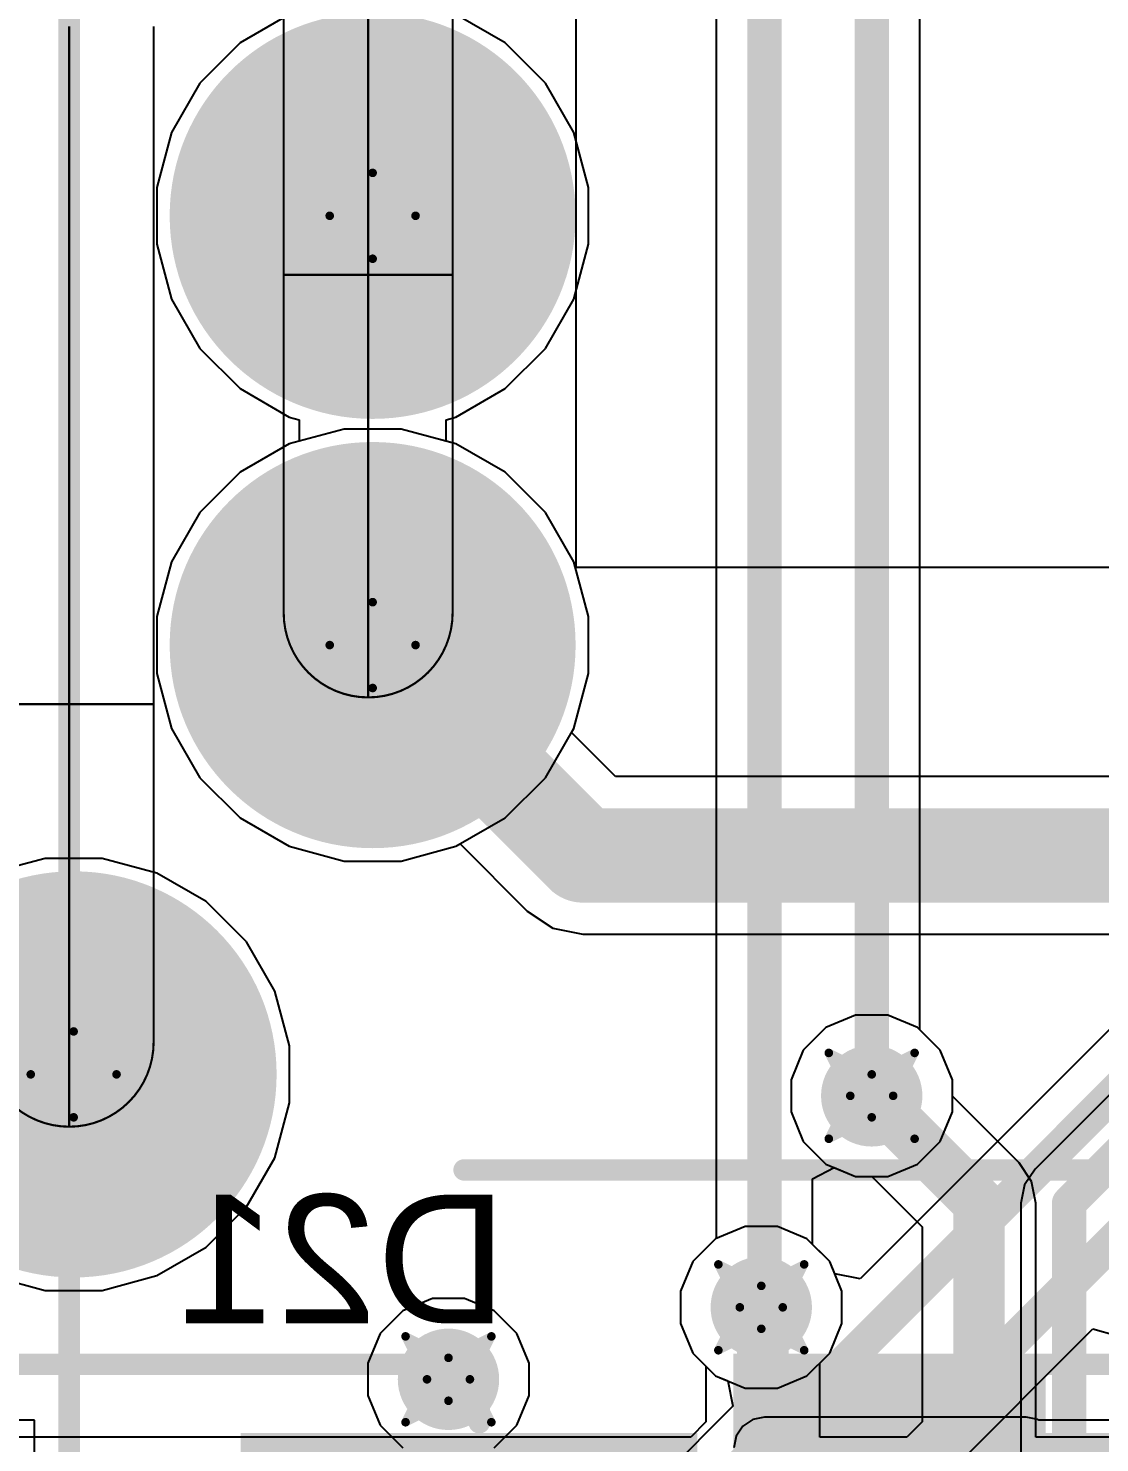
# Model space of a CAD drawing. Header units: inches. Extents: x -6 to 430, y 0 to 90.
# Drawn here: x 22.26 to 28.6, y 34.82 to 43.19 of the extents above; entities that cross this region are included whole.
import ezdxf

# ---------------------------------------------------------------- set-up
doc = ezdxf.new("R2010")
doc.units = ezdxf.units.IN
for name, color, linetype in [('Board_Outline', 56, 'Continuous'), ('Bottom Layer', 5, 'Continuous'), ('Bottom Overlay', 54, 'Continuous'), ('Bottom Solder', 6, 'Continuous'), ('Drill Drawing', 1, 'Continuous'), ('Layer 1', 16, 'Continuous'), ('Layer 2', 76, 'Continuous'), ('Mechanical 1', 6, 'Continuous'), ('Multi-Layer', 9, 'Continuous'), ('Pad Holes', 156, 'Continuous'), ('Top Layer', 1, 'Continuous'), ('Top Overlay', 2, 'Continuous'), ('Top Solder', 216, 'Continuous'), ('Via Holes', 16, 'Continuous')]:
    doc.layers.add(name, color=color, linetype=linetype)
doc.styles.add('Arial', font='', dxfattribs={"height": 0.2})
doc.styles.get('Arial').set_extended_font_data('Arial')

msp = doc.modelspace()

# ---------------------------------------------------------------- hatches: boundary and pattern name
at = {"layer": 'Bottom Layer'}
h = msp.add_hatch(color=5, dxfattribs=at)
edge = h.paths.add_edge_path()
edge.add_arc((24.2966, 42.0796), 1.1, 0, 360)
h = msp.add_hatch(color=5, dxfattribs=at)
edge = h.paths.add_edge_path()
edge.add_arc((24.2966, 39.5396), 1.1, 0, 360)
h = msp.add_hatch(color=5, dxfattribs=at)
edge = h.paths.add_edge_path()
edge.add_arc((22.5266, 36.9996), 1.1, 0, 360)
h = msp.add_hatch(color=5, dxfattribs=at)
edge = h.paths.add_edge_path()
edge.add_arc((27.251, 36.8726), 0.3, 0, 360)
h = msp.add_hatch(color=5, dxfattribs=at)
edge = h.paths.add_edge_path()
edge.add_arc((26.5973, 35.6213), 0.3, 0, 360)
h = msp.add_hatch(color=5, dxfattribs=at)
edge = h.paths.add_edge_path()
edge.add_arc((24.7455, 35.1954), 0.3, 0, 360)
at = {"layer": 'Bottom Overlay'}
for points in [[(26.4316, 32.5043), (27.5986, 32.5043), (27.5986, 35.3478), (26.4316, 35.3478)], [(27.5766, 34.8502), (28.2806, 34.8502), (28.2806, 35.3481), (27.5766, 35.3481)]]:
    msp.add_hatch(color=54, dxfattribs=at).paths.add_polyline_path(points)
at = {"layer": 'Bottom Solder'}
h = msp.add_hatch(color=6, dxfattribs=at)
edge = h.paths.add_edge_path()
edge.add_arc((24.2966, 42.0796), 1.2016, 0, 360)
h = msp.add_hatch(color=6, dxfattribs=at)
edge = h.paths.add_edge_path()
edge.add_arc((24.2966, 39.5396), 1.2016, 0, 360)
h = msp.add_hatch(color=6, dxfattribs=at)
edge = h.paths.add_edge_path()
edge.add_arc((22.5266, 36.9996), 1.2016, 0, 360)
for points in [[(23.5152, 34.8778), (26.2184, 34.8778), (26.2184, 32.9746), (23.5152, 32.9746)], [(27.525, 34.8778), (30.2282, 34.8778), (30.2282, 32.9746), (27.525, 32.9746)]]:
    msp.add_hatch(color=6, dxfattribs=at).paths.add_polyline_path(points)
at = {"layer": 'Layer 1'}
h = msp.add_hatch(color=16, dxfattribs=at)
edge = h.paths.add_edge_path()
edge.add_arc((24.2966, 42.0796), 1.1, 0, 360)
h = msp.add_hatch(color=16, dxfattribs=at)
edge = h.paths.add_edge_path()
edge.add_arc((24.2966, 39.5396), 1.1, 0, 360)
h = msp.add_hatch(color=16, dxfattribs=at)
edge = h.paths.add_edge_path()
edge.add_arc((22.5266, 36.9996), 1.1, 0, 360)
h = msp.add_hatch(color=16, dxfattribs=at)
edge = h.paths.add_edge_path()
edge.add_arc((27.251, 36.8726), 0.3, 0, 360)
h = msp.add_hatch(color=16, dxfattribs=at)
edge = h.paths.add_edge_path()
edge.add_arc((26.5973, 35.6213), 0.3, 0, 360)
h = msp.add_hatch(color=16, dxfattribs=at)
edge = h.paths.add_edge_path()
edge.add_arc((24.7455, 35.1954), 0.3, 0, 360)
at = {"layer": 'Layer 2'}
h = msp.add_hatch(color=76, dxfattribs=at)
edge = h.paths.add_edge_path()
edge.add_arc((24.2966, 42.0796), 1.1, 0, 360)
h = msp.add_hatch(color=76, dxfattribs=at)
edge = h.paths.add_edge_path()
edge.add_arc((24.2966, 39.5396), 1.1, 0, 360)
h = msp.add_hatch(color=76, dxfattribs=at)
edge = h.paths.add_edge_path()
edge.add_arc((22.5266, 36.9996), 1.1, 0, 360)
h = msp.add_hatch(color=76, dxfattribs=at)
edge = h.paths.add_edge_path()
edge.add_arc((27.251, 36.8726), 0.3, 0, 360)
h = msp.add_hatch(color=76, dxfattribs=at)
edge = h.paths.add_edge_path()
edge.add_arc((26.5973, 35.6213), 0.3, 0, 360)
h = msp.add_hatch(color=76, dxfattribs=at)
edge = h.paths.add_edge_path()
edge.add_arc((24.7455, 35.1954), 0.3, 0, 360)
at = {"layer": 'Multi-Layer'}
h = msp.add_hatch(color=9, dxfattribs=at)
edge = h.paths.add_edge_path()
edge.add_arc((24.2966, 42.0796), 1.1, 0, 360)
h = msp.add_hatch(color=9, dxfattribs=at)
edge = h.paths.add_edge_path()
edge.add_arc((24.2966, 39.5396), 1.1, 0, 360)
h = msp.add_hatch(color=9, dxfattribs=at)
edge = h.paths.add_edge_path()
edge.add_arc((22.5266, 36.9996), 1.1, 0, 360)
at = {"layer": 'Pad Holes'}
h = msp.add_hatch(color=7, dxfattribs=at)
edge = h.paths.add_edge_path()
edge.add_arc((24.2966, 42.0796), 0.65, 0, 360)
h = msp.add_hatch(color=7, dxfattribs=at)
edge = h.paths.add_edge_path()
edge.add_arc((24.2966, 39.5396), 0.65, 0, 360)
h = msp.add_hatch(color=7, dxfattribs=at)
edge = h.paths.add_edge_path()
edge.add_arc((22.5266, 36.9996), 0.65, 0, 360)
at = {"layer": 'Top Layer'}
h = msp.add_hatch(color=1, dxfattribs=at)
edge = h.paths.add_edge_path()
edge.add_arc((24.2966, 42.0796), 1.1, 0, 360)
h = msp.add_hatch(color=1, dxfattribs=at)
edge = h.paths.add_edge_path()
edge.add_arc((24.2966, 39.5396), 1.1, 0, 360)
h = msp.add_hatch(color=1, dxfattribs=at)
edge = h.paths.add_edge_path()
edge.add_arc((22.5266, 36.9996), 1.1, 0, 360)
h = msp.add_hatch(color=1, dxfattribs=at)
edge = h.paths.add_edge_path()
edge.add_arc((27.251, 36.8726), 0.3, 0, 360)
h = msp.add_hatch(color=1, dxfattribs=at)
edge = h.paths.add_edge_path()
edge.add_arc((26.5973, 35.6213), 0.3, 0, 360)
h = msp.add_hatch(color=1, dxfattribs=at)
edge = h.paths.add_edge_path()
edge.add_arc((24.7455, 35.1954), 0.3, 0, 360)
at = {"layer": 'Top Solder'}
h = msp.add_hatch(color=216, dxfattribs=at)
edge = h.paths.add_edge_path()
edge.add_arc((24.2966, 42.0796), 1.2016, 0, 360)
h = msp.add_hatch(color=216, dxfattribs=at)
edge = h.paths.add_edge_path()
edge.add_arc((24.2966, 39.5396), 1.2016, 0, 360)
h = msp.add_hatch(color=216, dxfattribs=at)
edge = h.paths.add_edge_path()
edge.add_arc((22.5266, 36.9996), 1.2016, 0, 360)
at = {"layer": 'Via Holes'}
h = msp.add_hatch(color=7, dxfattribs=at)
edge = h.paths.add_edge_path()
edge.add_arc((27.251, 36.8726), 0.15, 0, 360)
h = msp.add_hatch(color=7, dxfattribs=at)
edge = h.paths.add_edge_path()
edge.add_arc((26.5973, 35.6213), 0.15, 0, 360)
h = msp.add_hatch(color=7, dxfattribs=at)
edge = h.paths.add_edge_path()
edge.add_arc((24.7455, 35.1954), 0.15, 0, 360)

# ---------------------------------------------------------------- linework, layer by layer
at = {"layer": 'Board_Outline', "const_width": 0.127}
msp.add_lwpolyline([(22.5, 25), (22.5, 50)], dxfattribs=at)
at = {"layer": 'Bottom Layer'}
for p, q in [((24.1284, 40.8174), (23.8034, 40.7303)), ((24.4648, 40.8174), (24.1284, 40.8174)), ((24.7898, 40.7303), (24.4648, 40.8174)), ((23.8034, 40.7303), (23.512, 40.5621)), ((25.0812, 40.5621), (24.7898, 40.7303)), ((23.512, 40.5621), (23.2741, 40.3242)), ((25.3191, 40.3242), (25.0812, 40.5621)), ((23.2741, 40.3242), (23.1059, 40.0328)), ((25.4873, 40.0328), (25.3191, 40.3242)), ((23.1059, 40.0328), (23.0188, 39.7078)), ((25.5744, 39.7078), (25.4873, 40.0328)), ((23.0188, 39.7078), (23.0188, 39.3714)), ((25.5744, 39.3714), (25.5744, 39.7078)), ((23.0188, 39.3714), (23.1059, 39.0464)), ((25.4873, 39.0464), (25.5744, 39.3714)), ((23.1059, 39.0464), (23.2741, 38.755)), ((25.3191, 38.755), (25.4873, 39.0464)), ((23.2741, 38.755), (23.512, 38.5171)), ((25.0812, 38.5171), (25.3191, 38.755)), ((23.512, 38.5171), (23.8034, 38.3489)), ((24.7898, 38.3489), (25.0812, 38.5171)), ((23.8034, 38.3489), (24.1284, 38.2618)), ((24.4648, 38.2618), (24.7898, 38.3489)), ((22.3584, 38.2774), (22.0334, 38.1903)), ((22.6948, 38.2774), (22.3584, 38.2774)), ((23.0198, 38.1903), (22.6948, 38.2774)), ((24.1284, 38.2618), (24.4648, 38.2618)), ((23.3112, 38.0221), (23.0198, 38.1903)), ((23.5491, 37.7842), (23.3112, 38.0221)), ((23.7173, 37.4928), (23.5491, 37.7842)), ((23.8044, 37.1678), (23.7173, 37.4928)), ((27.156, 37.3504), (26.9803, 37.2777)), ((27.346, 37.3504), (27.156, 37.3504)), ((27.5217, 37.2777), (27.346, 37.3504)), ((26.9803, 37.2777), (26.8459, 37.1433)), ((27.6561, 37.1433), (27.5217, 37.2777)), ((23.8044, 36.8314), (23.8044, 37.1678)), ((26.8459, 37.1433), (26.7732, 36.9676)), ((27.7288, 36.9676), (27.6561, 37.1433)), ((26.7732, 36.9676), (26.7732, 36.7776)), ((27.7288, 36.7776), (27.7288, 36.9676)), ((23.7173, 36.5064), (23.8044, 36.8314)), ((26.7732, 36.7776), (26.8459, 36.6019)), ((27.6561, 36.6019), (27.7288, 36.7776)), ((26.8459, 36.6019), (26.9803, 36.4675)), ((27.5217, 36.4675), (27.6561, 36.6019)), ((23.5491, 36.215), (23.7173, 36.5064)), ((26.9803, 36.4675), (27.156, 36.3948)), ((27.346, 36.3948), (27.5217, 36.4675)), ((27.156, 36.3948), (27.346, 36.3948)), ((23.3112, 35.9771), (23.5491, 36.215)), ((26.5023, 36.0991), (26.3266, 36.0264)), ((26.6923, 36.0991), (26.5023, 36.0991)), ((26.8679, 36.0264), (26.6923, 36.0991)), ((26.3266, 36.0264), (26.1922, 35.892)), ((27.0024, 35.892), (26.8679, 36.0264)), ((23.0198, 35.8089), (23.3112, 35.9771)), ((26.1922, 35.892), (26.1195, 35.7163)), ((27.0751, 35.7163), (27.0024, 35.892)), ((22.0334, 35.8089), (22.3584, 35.7218)), ((22.6948, 35.7218), (23.0198, 35.8089)), ((22.3584, 35.7218), (22.6948, 35.7218)), ((26.1195, 35.7163), (26.1195, 35.5263)), ((27.0751, 35.5263), (27.0751, 35.7163)), ((26.1195, 35.5263), (26.1922, 35.3507)), ((27.0024, 35.3507), (27.0751, 35.5263)), ((26.1922, 35.3507), (26.3266, 35.2162)), ((26.8679, 35.2162), (27.0024, 35.3507)), ((26.3266, 35.2162), (26.5023, 35.1435)), ((26.6923, 35.1435), (26.8679, 35.2162)), ((26.5023, 35.1435), (26.6923, 35.1435)), ((22.2946, 34.954), (19.439, 34.954)), ((22.2946, 33.3805), (22.2946, 34.954)), ((26.4878, 34.918), (26.4485, 34.8592)), ((26.5466, 34.9573), (26.4878, 34.918)), ((26.616, 34.9711), (26.5466, 34.9573)), ((28.1654, 34.9711), (26.616, 34.9711)), ((28.2348, 34.9573), (28.1654, 34.9711)), ((28.2397, 34.954), (28.2348, 34.9573)), ((30.3044, 34.954), (28.2397, 34.954)), ((26.4485, 34.8592), (26.4347, 34.7898))]:
    msp.add_line(p, q, dxfattribs=at)
at = {"layer": 'Bottom Layer', "const_width": 0.1778}
for points in [[(22.2345, 36.7075), (22.5266, 36.9996)], [(21.155, 36.7075), (22.2345, 36.7075)]]:
    msp.add_lwpolyline(points, dxfattribs=at)
at = {"layer": 'Bottom Layer', "const_width": 0.0889}
for points in [[(22.4821, 36.9996, 1), (22.571, 36.9996, 1)], [(22.19, 36.7075, 1), (22.2789, 36.7075, 1)], [(22.19, 36.7075, 1), (22.2789, 36.7075, 1)]]:
    msp.add_lwpolyline(points, format="xyb", close=True, dxfattribs=at)
at = {"layer": 'Bottom Overlay', "const_width": 0.127}
for points in [[(20.2087, 35.2839), (24.928, 35.2839)], [(24.928, 34.9384), (24.928, 35.2839)], [(28.2185, 35.2839), (32.9378, 35.2839)]]:
    msp.add_lwpolyline(points, dxfattribs=at)
at = {"layer": 'Bottom Overlay', "const_width": 0.0635}
for points in [[(24.8963, 35.2839, 1), (24.9598, 35.2839, 1)], [(24.8963, 35.2839, 1), (24.9598, 35.2839, 1)], [(28.1867, 35.2839, 1), (28.2502, 35.2839, 1)], [(24.8963, 34.9384, 1), (24.9598, 34.9384, 1)]]:
    msp.add_lwpolyline(points, format="xyb", close=True, dxfattribs=at)
at = {"layer": 'Drill Drawing', "const_width": 0.0508}
for points in [[(24.0426, 42.0796), (24.2966, 42.3336)], [(24.2966, 42.3336), (24.5506, 42.0796)], [(24.0426, 42.0796), (24.2966, 41.8256)], [(24.2966, 41.8256), (24.5506, 42.0796)], [(24.0426, 39.5396), (24.2966, 39.7936)], [(24.2966, 39.7936), (24.5506, 39.5396)], [(24.0426, 39.5396), (24.2966, 39.2856)], [(24.2966, 39.2856), (24.5506, 39.5396)], [(22.2726, 36.9996), (22.5266, 37.2536)], [(22.5266, 37.2536), (22.7806, 36.9996)], [(26.997, 37.1266), (27.251, 36.9996)], [(26.997, 37.1266), (27.124, 36.8726)], [(27.251, 36.9996), (27.505, 37.1266)], [(27.378, 36.8726), (27.505, 37.1266)], [(22.2726, 36.9996), (22.5266, 36.7456)], [(22.5266, 36.7456), (22.7806, 36.9996)], [(26.997, 36.6186), (27.124, 36.8726)], [(27.378, 36.8726), (27.505, 36.6186)], [(26.997, 36.6186), (27.251, 36.7456)], [(27.251, 36.7456), (27.505, 36.6186)], [(26.3433, 35.8753), (26.5973, 35.7483)], [(26.3433, 35.8753), (26.4703, 35.6213)], [(26.5973, 35.7483), (26.8513, 35.8753)], [(26.7243, 35.6213), (26.8513, 35.8753)], [(26.3433, 35.3673), (26.4703, 35.6213)], [(26.7243, 35.6213), (26.8513, 35.3673)], [(26.3433, 35.3673), (26.5973, 35.4943)], [(26.5973, 35.4943), (26.8513, 35.3673)], [(24.4915, 35.4494), (24.7455, 35.3224)], [(24.4915, 35.4494), (24.6185, 35.1954)], [(24.7455, 35.3224), (24.9995, 35.4494)], [(24.8725, 35.1954), (24.9995, 35.4494)], [(24.4915, 34.9414), (24.6185, 35.1954)], [(24.8725, 35.1954), (24.9995, 34.9414)], [(24.4915, 34.9414), (24.7455, 35.0684)], [(24.7455, 35.0684), (24.9995, 34.9414)]]:
    msp.add_lwpolyline(points, dxfattribs=at)
at = {"layer": 'Drill Drawing', "const_width": 0.0254}
for points in [[(24.2839, 42.3336, 1), (24.3093, 42.3336, 1)], [(24.2839, 42.3336, 1), (24.3093, 42.3336, 1)], [(24.0299, 42.0796, 1), (24.0553, 42.0796, 1)], [(24.0299, 42.0796, 1), (24.0553, 42.0796, 1)], [(24.5379, 42.0796, 1), (24.5633, 42.0796, 1)], [(24.5379, 42.0796, 1), (24.5633, 42.0796, 1)], [(24.2839, 41.8256, 1), (24.3093, 41.8256, 1)], [(24.2839, 41.8256, 1), (24.3093, 41.8256, 1)], [(24.2839, 39.7936, 1), (24.3093, 39.7936, 1)], [(24.2839, 39.7936, 1), (24.3093, 39.7936, 1)], [(24.0299, 39.5396, 1), (24.0553, 39.5396, 1)], [(24.0299, 39.5396, 1), (24.0553, 39.5396, 1)], [(24.5379, 39.5396, 1), (24.5633, 39.5396, 1)], [(24.5379, 39.5396, 1), (24.5633, 39.5396, 1)], [(24.2839, 39.2856, 1), (24.3093, 39.2856, 1)], [(24.2839, 39.2856, 1), (24.3093, 39.2856, 1)], [(22.5139, 37.2536, 1), (22.5393, 37.2536, 1)], [(22.5139, 37.2536, 1), (22.5393, 37.2536, 1)], [(26.9843, 37.1266, 1), (27.0097, 37.1266, 1)], [(26.9843, 37.1266, 1), (27.0097, 37.1266, 1)], [(27.4923, 37.1266, 1), (27.5177, 37.1266, 1)], [(27.4923, 37.1266, 1), (27.5177, 37.1266, 1)], [(22.2599, 36.9996, 1), (22.2853, 36.9996, 1)], [(22.2599, 36.9996, 1), (22.2853, 36.9996, 1)], [(22.7679, 36.9996, 1), (22.7933, 36.9996, 1)], [(22.7679, 36.9996, 1), (22.7933, 36.9996, 1)], [(27.2383, 36.9996, 1), (27.2637, 36.9996, 1)], [(27.2383, 36.9996, 1), (27.2637, 36.9996, 1)], [(27.1113, 36.8726, 1), (27.1367, 36.8726, 1)], [(27.1113, 36.8726, 1), (27.1367, 36.8726, 1)], [(27.3653, 36.8726, 1), (27.3907, 36.8726, 1)], [(27.3653, 36.8726, 1), (27.3907, 36.8726, 1)], [(22.5139, 36.7456, 1), (22.5393, 36.7456, 1)], [(22.5139, 36.7456, 1), (22.5393, 36.7456, 1)], [(27.2383, 36.7456, 1), (27.2637, 36.7456, 1)], [(27.2383, 36.7456, 1), (27.2637, 36.7456, 1)], [(26.9843, 36.6186, 1), (27.0097, 36.6186, 1)], [(26.9843, 36.6186, 1), (27.0097, 36.6186, 1)], [(27.4923, 36.6186, 1), (27.5177, 36.6186, 1)], [(27.4923, 36.6186, 1), (27.5177, 36.6186, 1)], [(26.3306, 35.8753, 1), (26.356, 35.8753, 1)], [(26.3306, 35.8753, 1), (26.356, 35.8753, 1)], [(26.8386, 35.8753, 1), (26.864, 35.8753, 1)], [(26.8386, 35.8753, 1), (26.864, 35.8753, 1)], [(26.5846, 35.7483, 1), (26.61, 35.7483, 1)], [(26.5846, 35.7483, 1), (26.61, 35.7483, 1)], [(26.4576, 35.6213, 1), (26.483, 35.6213, 1)], [(26.4576, 35.6213, 1), (26.483, 35.6213, 1)], [(26.7116, 35.6213, 1), (26.737, 35.6213, 1)], [(26.7116, 35.6213, 1), (26.737, 35.6213, 1)], [(26.5846, 35.4943, 1), (26.61, 35.4943, 1)], [(26.5846, 35.4943, 1), (26.61, 35.4943, 1)], [(24.4788, 35.4494, 1), (24.5042, 35.4494, 1)], [(24.4788, 35.4494, 1), (24.5042, 35.4494, 1)], [(24.9868, 35.4494, 1), (25.0122, 35.4494, 1)], [(24.9868, 35.4494, 1), (25.0122, 35.4494, 1)], [(24.7328, 35.3224, 1), (24.7582, 35.3224, 1)], [(24.7328, 35.3224, 1), (24.7582, 35.3224, 1)], [(26.3306, 35.3673, 1), (26.356, 35.3673, 1)], [(26.3306, 35.3673, 1), (26.356, 35.3673, 1)], [(26.8386, 35.3673, 1), (26.864, 35.3673, 1)], [(26.8386, 35.3673, 1), (26.864, 35.3673, 1)], [(24.6058, 35.1954, 1), (24.6312, 35.1954, 1)], [(24.6058, 35.1954, 1), (24.6312, 35.1954, 1)], [(24.8598, 35.1954, 1), (24.8852, 35.1954, 1)], [(24.8598, 35.1954, 1), (24.8852, 35.1954, 1)], [(24.7328, 35.0684, 1), (24.7582, 35.0684, 1)], [(24.7328, 35.0684, 1), (24.7582, 35.0684, 1)], [(24.4788, 34.9414, 1), (24.5042, 34.9414, 1)], [(24.4788, 34.9414, 1), (24.5042, 34.9414, 1)], [(24.9868, 34.9414, 1), (25.0122, 34.9414, 1)], [(24.9868, 34.9414, 1), (25.0122, 34.9414, 1)]]:
    msp.add_lwpolyline(points, format="xyb", close=True, dxfattribs=at)
at = {"layer": 'Layer 1'}
for p, q in [((27.5359, 37.2634), (27.5359, 47.4898)), ((26.3311, 46.8892), (26.3311, 36.0282)), ((24.1284, 40.8174), (23.8034, 40.7303)), ((24.4648, 40.8174), (24.1284, 40.8174)), ((24.7898, 40.7303), (24.4648, 40.8174)), ((23.8034, 40.7303), (23.512, 40.5621)), ((25.0812, 40.5621), (24.7898, 40.7303)), ((23.512, 40.5621), (23.2741, 40.3242)), ((25.3191, 40.3242), (25.0812, 40.5621)), ((23.2741, 40.3242), (23.1059, 40.0328)), ((25.4873, 40.0328), (25.3191, 40.3242)), ((23.1059, 40.0328), (23.0188, 39.7078)), ((25.5744, 39.7078), (25.4873, 40.0328)), ((23.0188, 39.7078), (23.0188, 39.3714)), ((25.5744, 39.3714), (25.5744, 39.7078)), ((23.0188, 39.3714), (23.1059, 39.0464)), ((25.4873, 39.0464), (25.5744, 39.3714)), ((30.9866, 39.2076), (28.218, 36.439)), ((23.1059, 39.0464), (23.2741, 38.755)), ((25.3191, 38.755), (25.4873, 39.0464)), ((23.2741, 38.755), (23.512, 38.5171)), ((25.0812, 38.5171), (25.3191, 38.755)), ((23.512, 38.5171), (23.8034, 38.3489)), ((24.7898, 38.3489), (25.0812, 38.5171)), ((23.8034, 38.3489), (24.1284, 38.2618)), ((24.4648, 38.2618), (24.7898, 38.3489)), ((22.3584, 38.2774), (22.0334, 38.1903)), ((22.6948, 38.2774), (22.3584, 38.2774)), ((23.0198, 38.1903), (22.6948, 38.2774)), ((24.1284, 38.2618), (24.4648, 38.2618)), ((23.3112, 38.0221), (23.0198, 38.1903)), ((23.5491, 37.7842), (23.3112, 38.0221)), ((23.7173, 37.4928), (23.5491, 37.7842)), ((23.8044, 37.1678), (23.7173, 37.4928)), ((27.6561, 37.1433), (27.5359, 37.2634)), ((23.8044, 36.8314), (23.8044, 37.1678)), ((27.7288, 36.9676), (27.6561, 37.1433)), ((27.7288, 36.7776), (27.7288, 36.9676)), ((23.7173, 36.5064), (23.8044, 36.8314)), ((27.6561, 36.6019), (27.7288, 36.7776)), ((27.5217, 36.4675), (27.6561, 36.6019)), ((23.5491, 36.215), (23.7173, 36.5064)), ((26.9009, 36.3811), (27.0279, 36.4479)), ((27.0279, 36.4479), (27.156, 36.3948)), ((27.346, 36.3948), (27.5217, 36.4675)), ((28.218, 36.439), (28.1562, 36.3466)), ((26.9009, 35.9934), (26.9009, 36.3811)), ((27.156, 36.3948), (27.346, 36.3948)), ((28.1562, 36.3466), (28.1345, 36.2376)), ((28.1345, 36.2376), (28.1345, 36.2376)), ((28.1345, 36.2376), (28.1345, 29.7958)), ((23.3112, 35.9771), (23.5491, 36.215)), ((26.3266, 36.0264), (26.1922, 35.892)), ((26.3311, 36.0282), (26.3266, 36.0264)), ((27.0024, 35.892), (26.9009, 35.9934)), ((23.0198, 35.8089), (23.3112, 35.9771)), ((26.1922, 35.892), (26.1195, 35.7163)), ((27.0751, 35.7163), (27.0024, 35.892)), ((22.0334, 35.8089), (22.3584, 35.7218)), ((22.6948, 35.7218), (23.0198, 35.8089)), ((22.3584, 35.7218), (22.6948, 35.7218)), ((26.1195, 35.7163), (26.1195, 35.5263)), ((27.0751, 35.5263), (27.0751, 35.7163)), ((26.1195, 35.5263), (26.1922, 35.3507)), ((27.0024, 35.3507), (27.0751, 35.5263)), ((26.1922, 35.3507), (26.3266, 35.2162)), ((26.8679, 35.2162), (27.0024, 35.3507)), ((26.3266, 35.2162), (26.5023, 35.1435)), ((26.6923, 35.1435), (26.8679, 35.2162)), ((26.5023, 35.1435), (26.6923, 35.1435))]:
    msp.add_line(p, q, dxfattribs=at)
at = {"layer": 'Layer 1', "const_width": 0.2032}
for points in [[(27.251, 36.8726), (27.251, 47.4898)], [(26.616, 35.64), (26.616, 47.0072)], [(28.4194, 36.2376), (31.188, 39.0062)], [(28.4194, 29.405), (28.4194, 36.2376)], [(26.5973, 35.6213), (26.616, 35.64)]]:
    msp.add_lwpolyline(points, dxfattribs=at)
at = {"layer": 'Layer 1', "const_width": 0.1016}
for points in [[(27.2002, 36.8726, 1), (27.3018, 36.8726, 1)], [(28.3686, 36.2376, 1), (28.4702, 36.2376, 1)], [(28.3686, 36.2376, 1), (28.4702, 36.2376, 1)], [(26.5652, 35.64, 1), (26.6668, 35.64, 1)], [(26.5652, 35.64, 1), (26.6668, 35.64, 1)], [(26.5465, 35.6213, 1), (26.6481, 35.6213, 1)]]:
    msp.add_lwpolyline(points, format="xyb", close=True, dxfattribs=at)
at = {"layer": 'Layer 2'}
for p, q in [((23.8034, 43.2703), (23.512, 43.1021)), ((25.0812, 43.1021), (24.7898, 43.2703)), ((23.512, 43.1021), (23.2741, 42.8642)), ((25.3191, 42.8642), (25.0812, 43.1021)), ((23.2741, 42.8642), (23.1059, 42.5728)), ((25.4873, 42.5728), (25.3191, 42.8642)), ((23.1059, 42.5728), (23.0188, 42.2478)), ((25.5744, 42.2478), (25.4873, 42.5728)), ((23.0188, 42.2478), (23.0188, 41.9114)), ((25.5744, 41.9114), (25.5744, 42.2478)), ((23.0188, 41.9114), (23.1059, 41.5864)), ((25.4873, 41.5864), (25.5744, 41.9114)), ((23.1059, 41.5864), (23.2741, 41.295)), ((25.3191, 41.295), (25.4873, 41.5864)), ((23.2741, 41.295), (23.512, 41.0571)), ((25.0812, 41.0571), (25.3191, 41.295)), ((23.512, 41.0571), (23.8034, 40.8889)), ((24.7898, 40.8889), (25.0812, 41.0571)), ((23.8034, 40.8889), (23.8623, 40.8731)), ((23.8623, 40.8731), (23.8623, 40.7461)), ((24.7309, 40.8731), (24.7898, 40.8889)), ((24.7309, 40.7461), (24.7309, 40.8731)), ((23.8034, 40.7303), (23.512, 40.5621)), ((23.8623, 40.7461), (23.8034, 40.7303)), ((24.7898, 40.7303), (24.7309, 40.7461)), ((25.0812, 40.5621), (24.7898, 40.7303)), ((23.512, 40.5621), (23.2741, 40.3242)), ((25.3191, 40.3242), (25.0812, 40.5621)), ((23.2741, 40.3242), (23.1059, 40.0328)), ((25.4873, 40.0328), (25.3191, 40.3242)), ((23.1059, 40.0328), (23.0188, 39.7078)), ((25.5744, 39.7078), (25.4873, 40.0328)), ((23.0188, 39.7078), (23.0188, 39.3714)), ((25.5744, 39.3714), (25.5744, 39.7078)), ((23.0188, 39.3714), (23.1059, 39.0464)), ((25.4873, 39.0464), (25.5744, 39.3714)), ((30.6763, 39.2838), (27.1822, 35.7897)), ((23.1059, 39.0464), (23.2741, 38.755)), ((25.3191, 38.755), (25.4873, 39.0464)), ((23.2741, 38.755), (23.512, 38.5171)), ((25.0812, 38.5171), (25.3191, 38.755)), ((23.512, 38.5171), (23.8034, 38.3489)), ((24.7898, 38.3489), (25.0812, 38.5171)), ((23.8034, 38.3489), (24.1284, 38.2618)), ((24.4648, 38.2618), (24.7898, 38.3489)), ((22.3584, 38.2774), (22.0334, 38.1903)), ((22.6948, 38.2774), (22.3584, 38.2774)), ((23.0198, 38.1903), (22.6948, 38.2774)), ((24.1284, 38.2618), (24.4648, 38.2618)), ((23.3112, 38.0221), (23.0198, 38.1903)), ((23.5491, 37.7842), (23.3112, 38.0221)), ((23.7173, 37.4928), (23.5491, 37.7842)), ((23.8044, 37.1678), (23.7173, 37.4928)), ((27.156, 37.3504), (26.9803, 37.2777)), ((27.346, 37.3504), (27.156, 37.3504)), ((27.5217, 37.2777), (27.346, 37.3504)), ((26.9803, 37.2777), (26.8459, 37.1433)), ((27.6561, 37.1433), (27.5217, 37.2777)), ((23.8044, 36.8314), (23.8044, 37.1678)), ((26.8459, 37.1433), (26.7732, 36.9676)), ((27.7288, 36.9676), (27.6561, 37.1433)), ((26.7732, 36.9676), (26.7732, 36.7776)), ((27.7288, 36.7776), (27.7288, 36.9676)), ((23.7173, 36.5064), (23.8044, 36.8314)), ((26.7732, 36.7776), (26.8459, 36.6019)), ((27.6561, 36.6019), (27.7288, 36.7776)), ((26.8459, 36.6019), (26.9803, 36.4675)), ((27.5217, 36.4675), (27.6561, 36.6019)), ((23.5491, 36.215), (23.7173, 36.5064)), ((26.9803, 36.4675), (27.156, 36.3948)), ((27.346, 36.3948), (27.5217, 36.4675)), ((27.156, 36.3948), (27.346, 36.3948)), ((23.3112, 35.9771), (23.5491, 36.215)), ((26.5023, 36.0991), (26.3266, 36.0264)), ((26.6923, 36.0991), (26.5023, 36.0991)), ((26.8679, 36.0264), (26.6923, 36.0991)), ((26.3266, 36.0264), (26.1922, 35.892)), ((27.0024, 35.892), (26.8679, 36.0264)), ((23.0198, 35.8089), (23.3112, 35.9771)), ((26.1922, 35.892), (26.1195, 35.7163)), ((27.0324, 35.8195), (27.0024, 35.892)), ((27.1822, 35.7897), (27.0324, 35.8195)), ((22.0334, 35.8089), (22.3584, 35.7218)), ((22.6948, 35.7218), (23.0198, 35.8089)), ((22.3584, 35.7218), (22.6948, 35.7218)), ((24.6504, 35.6732), (24.4748, 35.6005)), ((24.8405, 35.6732), (24.6504, 35.6732)), ((25.0161, 35.6005), (24.8405, 35.6732)), ((26.1195, 35.7163), (26.1195, 35.5263)), ((24.4748, 35.6005), (24.3404, 35.466)), ((25.1505, 35.466), (25.0161, 35.6005)), ((24.4806, 31.4134), (28.5609, 35.4936)), ((26.1195, 35.5263), (26.1922, 35.3507)), ((28.5609, 35.4936), (28.7005, 35.4537)), ((24.3404, 35.466), (24.2677, 35.2904)), ((25.2233, 35.2904), (25.1505, 35.466)), ((26.1922, 35.3507), (26.3266, 35.2162)), ((24.2677, 35.2904), (24.2677, 35.1004)), ((25.2233, 35.1004), (25.2233, 35.2904)), ((26.3266, 35.2162), (26.3991, 35.1862)), ((26.3991, 35.1862), (26.4289, 35.0364)), ((24.2677, 35.1004), (24.3404, 34.9247)), ((25.1505, 34.9247), (25.2233, 35.1004)), ((26.4289, 35.0364), (24.7277, 33.3352)), ((24.3404, 34.9247), (24.4748, 34.7903)), ((25.0161, 34.7903), (25.1505, 34.9247))]:
    msp.add_line(p, q, dxfattribs=at)
at = {"layer": 'Layer 2', "const_width": 0.2032}
for points in [[(24.8457, 33.0503), (30.8778, 39.0824)], [(24.2792, 31.6148), (31.1626, 38.4982)]]:
    msp.add_lwpolyline(points, dxfattribs=at)
at = {"layer": 'Mechanical 1', "const_width": 0.0127}
for points in [[(23.77, 39.73), (23.77, 44.5)], [(24.27, 39.23), (24.27, 44.5)], [(24.77, 39.73), (24.77, 44.5)], [(25.5, 40), (25.5, 44.5)], [(22.5, 36.69), (22.5, 43.2)], [(23, 37.19), (23, 43.2)], [(23.77, 41.73), (24.77, 41.73)], [(25.5, 40), (32.25, 40)], [(22, 39.19), (23, 39.19)]]:
    msp.add_lwpolyline(points, dxfattribs=at)
at = {"layer": 'Mechanical 1', "const_width": 0.00635}
for points in [[(23.7668, 41.73, 1), (23.7732, 41.73, 1)], [(24.7668, 41.73, 1), (24.7732, 41.73, 1)], [(25.4968, 40, 1), (25.5032, 40, 1)], [(25.4968, 40, 1), (25.5032, 40, 1)], [(23.7668, 39.73, 1), (23.7732, 39.73, 1)], [(23.7668, 39.73, 1), (23.7732, 39.73, 1)], [(24.7668, 39.73, 1), (24.7732, 39.73, 1)], [(24.7668, 39.73, 1), (24.7732, 39.73, 1)], [(22.9968, 39.19, 1), (23.0032, 39.19, 1)], [(24.2668, 39.23, 1), (24.2732, 39.23, 1)], [(22.9968, 37.19, 1), (23.0032, 37.19, 1)], [(22.9968, 37.19, 1), (23.0032, 37.19, 1)], [(22.4968, 36.69, 1), (22.5032, 36.69, 1)]]:
    msp.add_lwpolyline(points, format="xyb", close=True, dxfattribs=at)
at = {"layer": 'Mechanical 1', "const_width": 0.0127}
for points in [[(24.77, 39.73, -1), (23.77, 39.73)], [(23, 37.19, -1), (22, 37.19)]]:
    msp.add_lwpolyline(points, format="xyb", dxfattribs=at)
at = {"layer": 'Top Layer'}
for p, q in [((24.1284, 40.8174), (23.8034, 40.7303)), ((24.4648, 40.8174), (24.1284, 40.8174)), ((24.7898, 40.7303), (24.4648, 40.8174)), ((23.8034, 40.7303), (23.512, 40.5621)), ((25.0812, 40.5621), (24.7898, 40.7303)), ((23.512, 40.5621), (23.2741, 40.3242)), ((25.3191, 40.3242), (25.0812, 40.5621)), ((23.2741, 40.3242), (23.1059, 40.0328)), ((25.4873, 40.0328), (25.3191, 40.3242)), ((23.1059, 40.0328), (23.0188, 39.7078)), ((25.5744, 39.7078), (25.4873, 40.0328)), ((23.0188, 39.7078), (23.0188, 39.3714)), ((25.5744, 39.3714), (25.5744, 39.7078)), ((23.0188, 39.3714), (23.1059, 39.0464)), ((25.4873, 39.0464), (25.5744, 39.3714)), ((23.1059, 39.0464), (23.2741, 38.755)), ((25.4733, 39.0221), (25.4873, 39.0464)), ((25.7343, 38.7612), (25.4733, 39.0221)), ((23.2741, 38.755), (23.512, 38.5171)), ((30.4869, 38.7612), (25.7343, 38.7612)), ((23.512, 38.5171), (23.8034, 38.3489)), ((23.8034, 38.3489), (24.1284, 38.2618)), ((24.4648, 38.2618), (24.7898, 38.3489)), ((24.7898, 38.3489), (24.8141, 38.3629)), ((24.8141, 38.3629), (25.2116, 37.9654)), ((22.3584, 38.2774), (22.0334, 38.1903)), ((22.6948, 38.2774), (22.3584, 38.2774)), ((23.0198, 38.1903), (22.6948, 38.2774)), ((24.1284, 38.2618), (24.4648, 38.2618)), ((23.3112, 38.0221), (23.0198, 38.1903)), ((23.5491, 37.7842), (23.3112, 38.0221)), ((25.2116, 37.9654), (25.3628, 37.8643)), ((25.3628, 37.8643), (25.5412, 37.8288)), ((25.5412, 37.8288), (30.68, 37.8288)), ((23.7173, 37.4928), (23.5491, 37.7842)), ((23.8044, 37.1678), (23.7173, 37.4928)), ((27.156, 37.3504), (26.9803, 37.2777)), ((27.346, 37.3504), (27.156, 37.3504)), ((27.5217, 37.2777), (27.346, 37.3504)), ((26.9803, 37.2777), (26.8459, 37.1433)), ((27.6561, 37.1433), (27.5217, 37.2777)), ((23.8044, 36.8314), (23.8044, 37.1678)), ((26.8459, 37.1433), (26.7732, 36.9676)), ((27.7288, 36.9676), (27.6561, 37.1433)), ((26.7732, 36.9676), (26.7732, 36.7776)), ((27.7288, 36.8709), (27.7288, 36.9676)), ((23.7173, 36.5064), (23.8044, 36.8314)), ((28.1241, 36.4757), (27.7288, 36.8709)), ((26.7732, 36.7776), (26.8459, 36.6019)), ((26.8459, 36.6019), (26.9803, 36.4675)), ((23.5491, 36.215), (23.7173, 36.5064)), ((26.9803, 36.4675), (27.156, 36.3948)), ((28.197, 36.3664), (28.1241, 36.4757)), ((27.156, 36.3948), (27.2527, 36.3948)), ((27.2527, 36.3948), (27.5493, 36.0981)), ((28.2227, 36.2376), (28.197, 36.3664)), ((28.2227, 34.854), (28.2227, 36.2376)), ((23.3112, 35.9771), (23.5491, 36.215)), ((26.5023, 36.0991), (26.3266, 36.0264)), ((26.6923, 36.0991), (26.5023, 36.0991)), ((26.8679, 36.0264), (26.6923, 36.0991)), ((27.5493, 36.0981), (27.5493, 34.9438)), ((26.3266, 36.0264), (26.1922, 35.892)), ((27.0024, 35.892), (26.8679, 36.0264)), ((23.0198, 35.8089), (23.3112, 35.9771)), ((26.1922, 35.892), (26.1195, 35.7163)), ((27.0751, 35.7163), (27.0024, 35.892)), ((22.0334, 35.8089), (22.3584, 35.7218)), ((22.6948, 35.7218), (23.0198, 35.8089)), ((22.3584, 35.7218), (22.6948, 35.7218)), ((26.1195, 35.7163), (26.1195, 35.5263)), ((27.0751, 35.5263), (27.0751, 35.7163)), ((26.1195, 35.5263), (26.1922, 35.3507)), ((27.0024, 35.3507), (27.0751, 35.5263)), ((26.1922, 35.3507), (26.27, 35.2729)), ((26.9433, 35.2916), (27.0024, 35.3507)), ((26.27, 35.2729), (26.27, 34.9438)), ((26.9433, 34.854), (26.9433, 35.2916)), ((26.27, 34.9438), (26.1802, 34.854)), ((27.5493, 34.9438), (27.4595, 34.854)), ((22.2908, 34.854), (22.1782, 34.854)), ((23.3212, 34.854), (22.2908, 34.854)), ((23.4482, 34.854), (23.3212, 34.854)), ((23.5608, 34.854), (23.4482, 34.854)), ((24.5912, 34.854), (23.5608, 34.854)), ((24.7182, 34.854), (24.5912, 34.854)), ((24.8308, 34.854), (24.7182, 34.854)), ((25.8612, 34.854), (24.8308, 34.854)), ((25.9882, 34.854), (25.8612, 34.854)), ((26.1802, 34.854), (25.9882, 34.854)), ((27.1312, 34.854), (26.9433, 34.854)), ((27.2582, 34.854), (27.1312, 34.854)), ((27.4595, 34.854), (27.2582, 34.854)), ((28.4012, 34.854), (28.2227, 34.854)), ((28.5282, 34.854), (28.4012, 34.854)), ((28.7295, 34.854), (28.5282, 34.854))]:
    msp.add_line(p, q, dxfattribs=at)
for points, const_width in [([(24.2966, 39.5396), (25.5412, 38.295)], 0.5588), ([(25.5412, 38.295), (30.68, 38.295)], 0.5588), ([(27.251, 36.8726), (27.886, 36.2376)], 0.3048), ([(27.886, 33.9262), (27.886, 36.2376)], 0.3048), ([(26.5973, 35.6213), (26.6066, 35.612)], 0.3048), ([(26.6066, 33.9356), (26.6066, 35.612)], 0.3048)]:
    msp.add_lwpolyline(points, dxfattribs=dict(at, const_width=const_width))
for points, const_width in [([(24.1569, 39.5396, 1), (24.4363, 39.5396, 1)], 0.2794), ([(25.4015, 38.295, 1), (25.6809, 38.295, 1)], 0.2794), ([(25.4015, 38.295, 1), (25.6809, 38.295, 1)], 0.2794), ([(27.1748, 36.8726, 1), (27.3272, 36.8726, 1)], 0.1524), ([(27.8098, 36.2376, 1), (27.9622, 36.2376, 1)], 0.1524), ([(27.8098, 36.2376, 1), (27.9622, 36.2376, 1)], 0.1524), ([(26.5211, 35.6213, 1), (26.6735, 35.6213, 1)], 0.1524), ([(26.5304, 35.612, 1), (26.6828, 35.612, 1)], 0.1524), ([(26.5304, 35.612, 1), (26.6828, 35.612, 1)], 0.1524)]:
    msp.add_lwpolyline(points, format="xyb", close=True, dxfattribs=dict(at, const_width=const_width))
at = {"layer": 'Top Overlay', "const_width": 0.127}
msp.add_lwpolyline([(24.838, 36.4342), (32.331, 36.4342)], dxfattribs=at)
at = {"layer": 'Top Overlay', "const_width": 0.0635}
msp.add_lwpolyline([(24.8062, 36.4342, 1), (24.8697, 36.4342, 1)], format="xyb", close=True, dxfattribs=at)

# ---------------------------------------------------------------- texts
at = {"layer": 'Bottom Overlay', "style": 'Arial', "text_generation_flag": 2}
msp.add_text('D21', height=0.762, dxfattribs=at).set_placement((25.0917, 35.5265))

doc.saveas('drawing.dxf')
